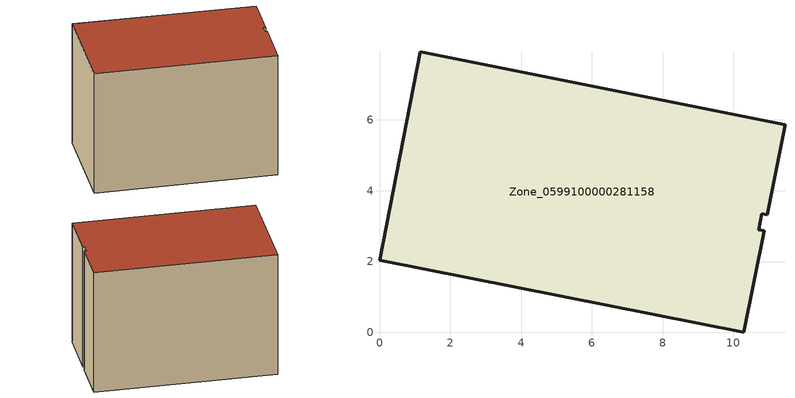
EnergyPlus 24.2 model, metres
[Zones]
Zone_0599100000281158
 floor ground (C_G): 0,2.04 1.15,7.93 11.46,5.86 10.96,3.32 10.81,3.35 10.72,2.9 10.87,2.87 10.3,0 z0
 wall outside (C_F): 1.15,7.93 0,2.04 10.3,0 10.87,2.87 10.72,2.9 10.81,3.35 10.96,3.32 11.46,5.86 1.15,7.93 z0:7.58
 roof outside (C_R): 10.96,3.32 11.46,5.86 1.15,7.93 0,2.04 10.3,0 10.87,2.87 10.72,2.9 10.81,3.35 z7.58
[BUILDING]
Pand.0599100000281158: North Axis=0; Terrain=City; Loads Convergence Tolerance Value=0.04; Temperature Convergence Tolerance Value=0.4; Solar Distribution=FullExterior; Maximum Number of Warmup Days=25; Minimum Number of Warmup Days=1
[Site:Location]
Rotterdam.The.Hague.AP_ZH_NLD Design_Conditions: Latitude=51.96; Longitude=4.45; Time Zone=1; Elevation=-4.5
[SITE:GROUNDTEMPERATURE:BUILDINGSURFACE]
18, 18, 18, 18, 18, 18, 18, 18, 18, 18, 18, 18
[MATERIAL] Thermal Absorptance=0.9; Solar Absorptance=0.7; Visible Absorptance=0.7
Name | Roughness | Thickness | Conductivity | Density | Specific Heat
G.TI.1975-1991 | MediumSmooth | 0.15 | 0.288461 | 540 | 1210
F.TI.1975-1991 | Rough | 0.3 | 0.230769 | 1920 | 840
R.TI.1975-1991 | MediumRough | 0.2 | 0.153846 | 1500 | 1000
[CONSTRUCTION]
C_G: G.TI.1975-1991
C_F: F.TI.1975-1991
C_R: R.TI.1975-1991
[ZONE]
Zone_0599100000281158: Type=1; Multiplier=1; Ceiling Height=Autocalculate; Volume=Autocalculate; Floor Area=autocalculate; Part of Total Floor Area=Yes
[ZONEINFILTRATION:DESIGNFLOWRATE]
Infil_Zone_0599100000281158: Zone or ZoneList or Space or SpaceList=Zone_0599100000281158; Schedule=AlwaysOn; Design Flow Rate Calculation Method=Flow/Area; Flow Rate per Floor Area=0.003; Constant Term Coefficient=1; Temperature Term Coefficient=0; Velocity Term Coefficient=0; Velocity Squared Term Coefficient=0
[HVACTEMPLATE:ZONE:IDEALLOADSAIRSYSTEM]
Zone_0599100000281158: Maximum Heating Supply Air Temperature=50; Minimum Cooling Supply Air Temperature=13; Maximum Heating Supply Air Humidity Ratio=0.0156; Minimum Cooling Supply Air Humidity Ratio=0.0077; Heating Limit=NoLimit; Cooling Limit=NoLimit; Dehumidification Control Type=ConstantSensibleHeatRatio; Cooling Sensible Heat Ratio=0.7; Dehumidification Setpoint=60; Humidification Control Type=None; Humidification Setpoint=30; Outdoor Air Method=None; Outdoor Air Flow Rate per Person=0.00944; Outdoor Air Flow Rate per Zone Floor Area=0; Outdoor Air Flow Rate per Zone=0; Demand Controlled Ventilation Type=None; Outdoor Air Economizer Type=NoEconomizer; Heat Recovery Type=None; Sensible Heat Recovery Effectiveness=0.7; Latent Heat Recovery Effectiveness=0.65
[ZONECONTROL:THERMOSTAT]
ThermostatControl_Zone_0599100000281158: Zone or ZoneList=Zone_0599100000281158; Control Type Schedule=DualSetpointControlType; Control 1=Thermostat_Zone_0599100000281158; Temperature Difference Between Cutout And Setpoint=0
[THERMOSTATSETPOINT:DUALSETPOINT]
Thermostat_Zone_0599100000281158: Heating Setpoint Temperature Schedule=HeatingSetpoint_Zone_0599100000281158; Cooling Setpoint Temperature Schedule=CoolingSetpoint_Zone_0599100000281158
[SCHEDULE:COMPACT]
HeatingSetpoint_Zone_0599100000281158: Through: 12/31, For: AllDays, Until: 24:00, 21
CoolingSetpoint_Zone_0599100000281158: Through: 12/31, For: AllDays, Until: 24:00, 24
DualSetpointControlType: Through: 12/31, For: AllDays, Until: 24:00, 4
AlwaysOn: Through: 12/31, For: AllDays, Until: 24:00, 1
